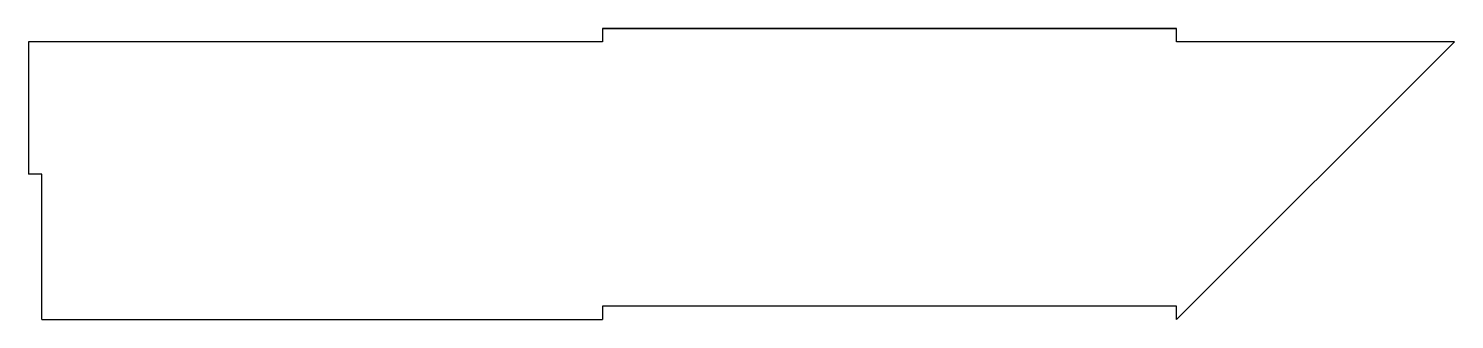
# Model space of a CAD drawing. Header units: millimetres. Extents: x -130 to 193, y 160 to 226.
import ezdxf

# ---------------------------------------------------------------- set-up
doc = ezdxf.new("R2010")
doc.units = ezdxf.units.MM
doc.layers.get('0').update_dxf_attribs({"linetype": 'CONTINUOUS'})

msp = doc.modelspace()

# ---------------------------------------------------------------- linework, layer by layer
for p, q in [((-130, 223), (-130, 193)), ((0, 223), (-130, 223)), ((130, 226), (0, 226)), ((0, 226), (0, 223)), ((0, 226), (130, 226)), ((130, 223), (130, 226)), ((193, 223), (130, 160)), ((193, 223), (130, 223)), ((-127, 193), (-130, 193)), ((-127, 160), (-127, 193)), ((130, 163), (0, 163)), ((0, 163), (0, 160)), ((130, 160), (130, 163)), ((-127, 160), (0, 160))]:
    msp.add_line(p, q)

doc.saveas('drawing.dxf')
